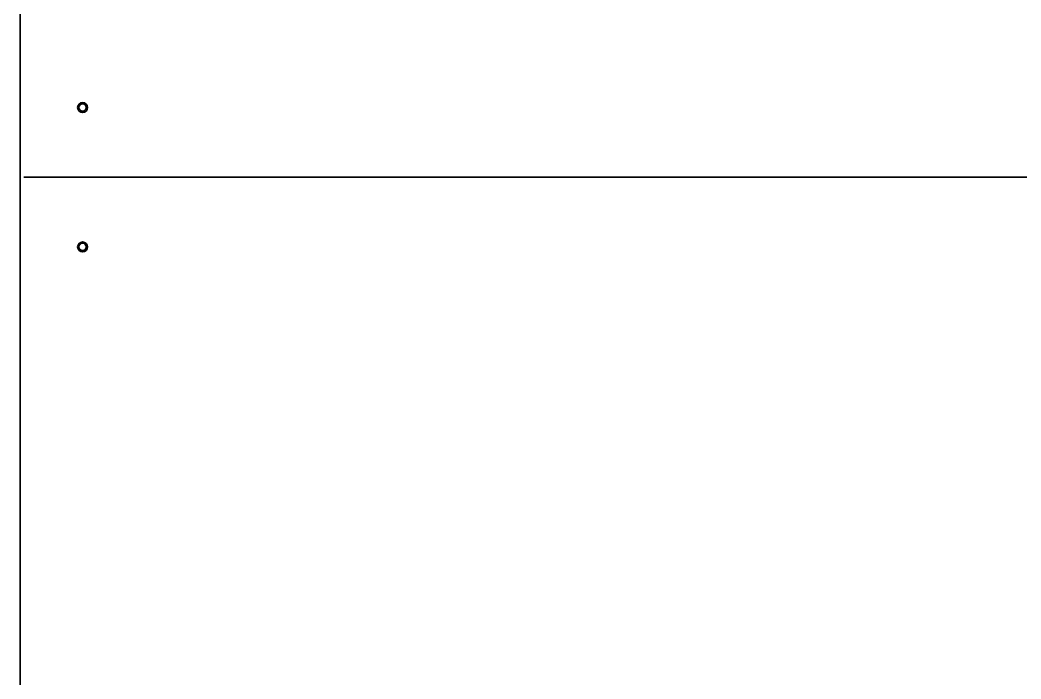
# Model space of a CAD drawing. Extents: x 6327 to 10269, y -393 to 3204.
# Drawn here: x 8426.8 to 8879.2, y 404.4 to 702.2 of the extents above; entities that cross this region are included whole.
import ezdxf

# ---------------------------------------------------------------- set-up
doc = ezdxf.new("R2010")
doc.units = 0
doc.header["$LTSCALE"] = 5
doc.layers.add('1', color=7, linetype='CONTINUOUS', true_color=0xffffff)

msp = doc.modelspace()

# ---------------------------------------------------------------- linework, layer by layer
at = {"layer": '1', "color": 7, "linetype": 'Continuous', "lineweight": 35}
for p, q in [((8426.77, 966.83), (8426.77, 317.43)), ((8428.57, 631.13), (8478.55, 631.13)), ((8478.57, 631.13), (9127.57, 631.13))]:
    msp.add_line(p, q, dxfattribs=at)
for centre, radius in [((8455.07, 662.63), 2.25), ((8455.07, 662.63), 1.65), ((8455.07, 599.63), 2.25), ((8455.07, 599.63), 1.65)]:
    msp.add_circle(centre, radius, dxfattribs=at)

doc.saveas('drawing.dxf')
